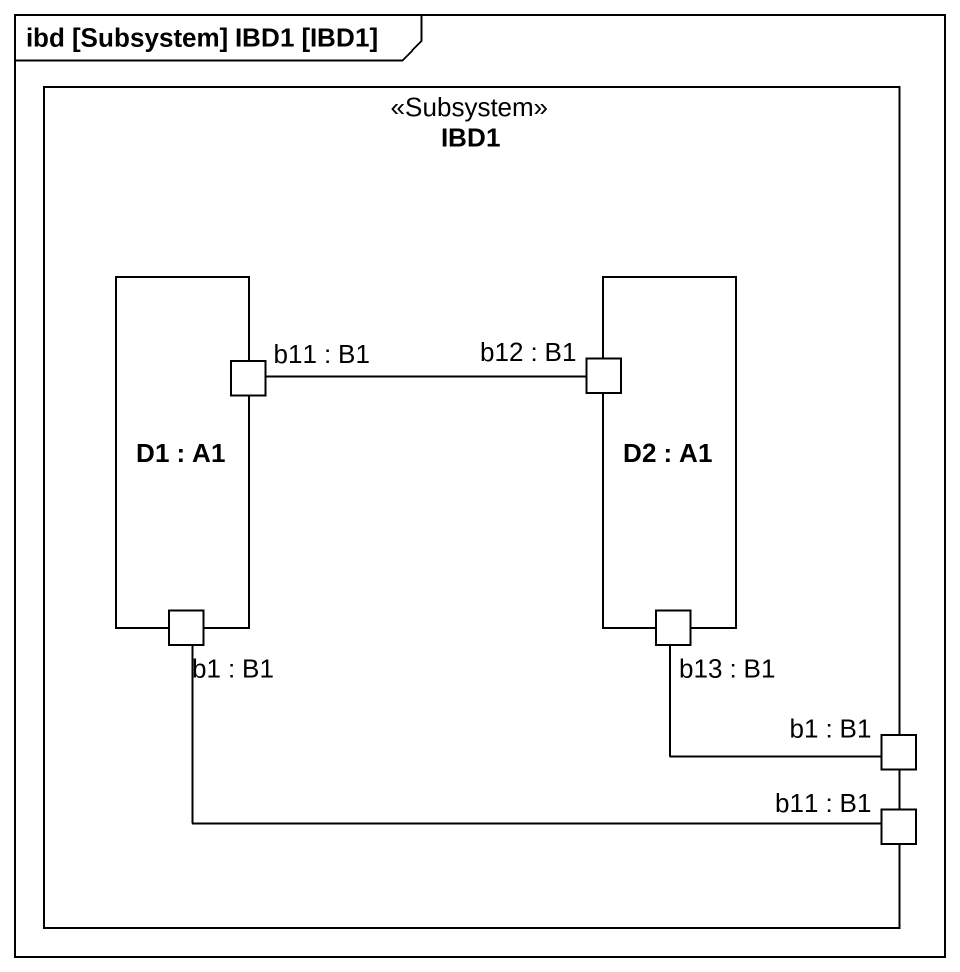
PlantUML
@startuml
mainframe ibd [Subsystem] IBD1 [IBD1]
rectangle IBD1 <<Subsystem>> {
  rectangle "D1 : A1" as D1 {
    port "b11 : B1" as b11_B1
    port "b1 : B1" as b1_B1
  }
  rectangle "D2 : A1" as D2 {
    port "b12 : B1" as b12_B1
    port "b13 : B1" as b13_B1
  }
  port "b1 : B1" as b1_B1_2
  port "b11 : B1" as b11_B1_2
}
b12_B1 -left- b11_B1
b1_B1 -right- b11_B1_2
b13_B1 -right- b1_B1_2
@enduml
